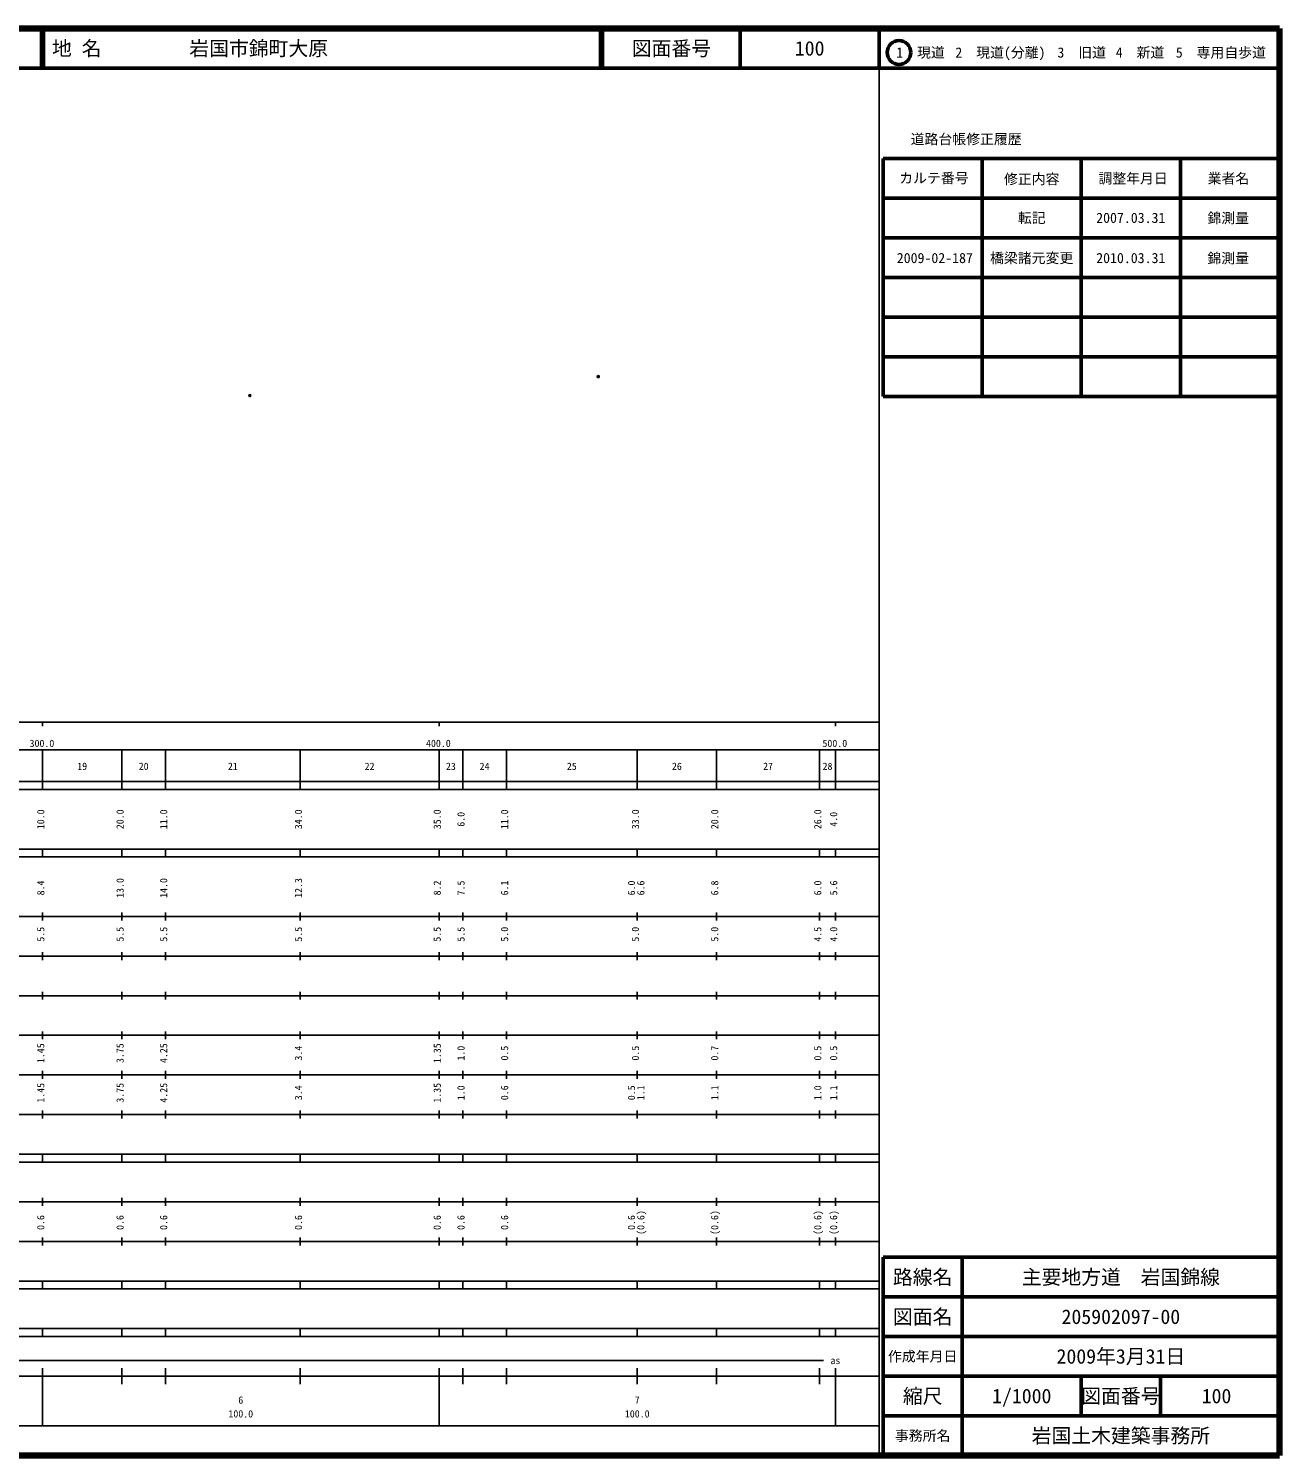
# Model space of a CAD drawing. Units: millimetres on the paper. Extents: x 40 to 680, y 20 to 380.
# Drawn here: x 364.5 to 680, y 20 to 380 of the extents above; entities that cross this region are included whole.
import ezdxf
from ezdxf.enums import TextEntityAlignment as Align

# ---------------------------------------------------------------- set-up
doc = ezdxf.new("R2010")
doc.units = ezdxf.units.MM
doc.header["$PDMODE"] = 32
doc.header["$PDSIZE"] = 0.5
doc.layers.add('M-OTRS', color=6, linetype='Continuous')
doc.layers.add('M-TTL-TXT', color=7, linetype='Continuous')
for name, color, linetype, lineweight in [('M-TTL', 2, 'Continuous', 140), ('M-TTL-BAND', 7, 'Continuous', 25), ('M-TTL-FRAM', 2, 'Continuous', 50), ('M-TTL-LINE', 7, 'Continuous', 50)]:
    doc.layers.add(name, color=color, linetype=linetype, lineweight=lineweight)
doc.styles.add('ＭＳ ゴシック', font='')
doc.styles.get('ＭＳ ゴシック').set_extended_font_data('MS Gothic')

msp = doc.modelspace()

# ---------------------------------------------------------------- linework, layer by layer
at = {"layer": 'M-OTRS'}
for p in [(508.188, 292.173), (420.298, 287.4)]:
    msp.add_point(p, dxfattribs=at)
at = {"layer": 'M-TTL'}
for p, q in [((680, 380), (40, 380)), ((680, 20), (680, 380)), ((40, 20), (680, 20))]:
    msp.add_line(p, q, dxfattribs=at)
at = {"layer": 'M-TTL-BAND'}
for p, q in [((579, 20), (579, 370)), ((40, 205), (579, 205)), ((368, 205), (368, 204)), ((468, 205), (468, 204)), ((568, 205), (568, 204)), ((68, 198), (579, 198)), ((368, 188), (368, 198)), ((388, 188), (388, 198)), ((399, 188), (399, 198)), ((433, 188), (433, 198)), ((468, 188), (468, 198)), ((474, 188), (474, 198)), ((485, 188), (485, 198)), ((518, 188), (518, 198)), ((538, 188), (538, 198)), ((564, 188), (564, 198)), ((568, 188), (568, 198)), ((40, 190), (579, 190)), ((40, 188), (579, 188)), ((40, 173), (579, 173)), ((368, 171), (368, 173)), ((388, 171), (388, 173)), ((399, 171), (399, 173)), ((433, 171), (433, 173)), ((468, 171), (468, 173)), ((474, 171), (474, 173)), ((485, 171), (485, 173)), ((518, 171), (518, 173)), ((538, 171), (538, 173)), ((564, 171), (564, 173)), ((568, 171), (568, 173)), ((40, 171), (579, 171)), ((40, 156), (579, 156)), ((368, 155), (368, 157)), ((388, 155), (388, 157)), ((399, 155), (399, 157)), ((433, 155), (433, 157)), ((468, 155), (468, 157)), ((474, 155), (474, 157)), ((485, 155), (485, 157)), ((518, 155), (518, 157)), ((538, 155), (538, 157)), ((564, 155), (564, 157)), ((568, 155), (568, 157)), ((46, 146), (579, 146)), ((368, 145), (368, 147)), ((388, 145), (388, 147)), ((399, 145), (399, 147)), ((433, 145), (433, 147)), ((468, 145), (468, 147)), ((474, 145), (474, 147)), ((485, 145), (485, 147)), ((518, 145), (518, 147)), ((538, 145), (538, 147)), ((564, 145), (564, 147)), ((568, 145), (568, 147)), ((368, 135), (368, 137)), ((388, 135), (388, 137)), ((399, 135), (399, 137)), ((433, 135), (433, 137)), ((468, 135), (468, 137)), ((474, 135), (474, 137)), ((485, 135), (485, 137)), ((518, 135), (518, 137)), ((538, 135), (538, 137)), ((564, 135), (564, 137)), ((568, 135), (568, 137)), ((52, 136), (579, 136)), ((46, 126), (579, 126)), ((368, 125), (368, 127)), ((388, 125), (388, 127)), ((399, 125), (399, 127)), ((433, 125), (433, 127)), ((468, 125), (468, 127)), ((474, 125), (474, 127)), ((485, 125), (485, 127)), ((518, 125), (518, 127)), ((538, 125), (538, 127)), ((564, 125), (564, 127)), ((568, 125), (568, 127)), ((52, 116), (579, 116)), ((368, 115), (368, 117)), ((388, 115), (388, 117)), ((399, 115), (399, 117)), ((433, 115), (433, 117)), ((468, 115), (468, 117)), ((474, 115), (474, 117)), ((485, 115), (485, 117)), ((518, 115), (518, 117)), ((538, 115), (538, 117)), ((564, 115), (564, 117)), ((568, 115), (568, 117)), ((46, 106), (579, 106)), ((368, 105), (368, 107)), ((388, 105), (388, 107)), ((399, 105), (399, 107)), ((433, 105), (433, 107)), ((468, 105), (468, 107)), ((474, 105), (474, 107)), ((485, 105), (485, 107)), ((518, 105), (518, 107)), ((538, 105), (538, 107)), ((564, 105), (564, 107)), ((568, 105), (568, 107)), ((40, 96), (579, 96)), ((40, 94), (579, 94)), ((368, 94), (368, 96)), ((388, 94), (388, 96)), ((399, 94), (399, 96)), ((433, 94), (433, 96)), ((468, 94), (468, 96)), ((474, 94), (474, 96)), ((485, 94), (485, 96)), ((518, 94), (518, 96)), ((538, 94), (538, 96)), ((564, 94), (564, 96)), ((568, 94), (568, 96)), ((49, 84), (579, 84)), ((368, 83), (368, 85)), ((388, 83), (388, 85)), ((399, 83), (399, 85)), ((433, 83), (433, 85)), ((468, 83), (468, 85)), ((474, 83), (474, 85)), ((485, 83), (485, 85)), ((518, 83), (518, 85)), ((538, 83), (538, 85)), ((564, 83), (564, 85)), ((568, 83), (568, 85)), ((40, 74), (579, 74)), ((368, 73), (368, 75)), ((388, 73), (388, 75)), ((399, 73), (399, 75)), ((433, 73), (433, 75)), ((468, 73), (468, 75)), ((474, 73), (474, 75)), ((485, 73), (485, 75)), ((518, 73), (518, 75)), ((538, 73), (538, 75)), ((564, 73), (564, 75)), ((568, 73), (568, 75)), ((40, 64), (579, 64)), ((40, 62), (579, 62)), ((368, 62), (368, 64)), ((388, 62), (388, 64)), ((399, 62), (399, 64)), ((433, 62), (433, 64)), ((468, 62), (468, 64)), ((474, 62), (474, 64)), ((485, 62), (485, 64)), ((518, 62), (518, 64)), ((538, 62), (538, 64)), ((564, 62), (564, 64)), ((568, 62), (568, 64)), ((40, 52), (579, 52)), ((368, 50), (368, 52)), ((388, 50), (388, 52)), ((399, 50), (399, 52)), ((433, 50), (433, 52)), ((468, 50), (468, 52)), ((474, 50), (474, 52)), ((485, 50), (485, 52)), ((518, 50), (518, 52)), ((538, 50), (538, 52)), ((564, 50), (564, 52)), ((568, 50), (568, 52)), ((40, 50), (579, 50)), ((71, 44), (565, 44)), ((40, 40), (579, 40)), ((368, 27.5), (368, 42)), ((388, 38), (388, 42)), ((399, 38), (399, 42)), ((433, 38), (433, 42)), ((468, 27.5), (468, 42)), ((474, 38), (474, 42)), ((485, 38), (485, 42)), ((518, 38), (518, 42)), ((538, 38), (538, 42)), ((564, 38), (564, 42)), ((568, 27.5), (568, 42)), ((68, 27.5), (579, 27.5))]:
    msp.add_line(p, q, dxfattribs=at)
at = {"layer": 'M-TTL-FRAM'}
for p, q in [((580, 347.197), (580, 287.197)), ((580, 347.197), (680, 347.197)), ((580, 287.197), (680, 287.197)), ((680, 70), (580, 70)), ((580, 70), (580, 20))]:
    msp.add_line(p, q, dxfattribs=at)
at = {"layer": 'M-TTL-LINE'}
for p, q in [((367.75, 380), (367.75, 370)), ((368.25, 380), (368.25, 370)), ((508.747, 380), (508.747, 370)), ((509.247, 380), (509.247, 370)), ((543.997, 380), (543.997, 370)), ((579, 380), (579, 370)), ((40, 370), (680, 370)), ((605, 347.197), (605, 287.197)), ((630, 347.197), (630, 287.197)), ((655, 347.197), (655, 287.197)), ((580, 337.197), (680, 337.197)), ((580, 327.197), (680, 327.197)), ((580, 317.197), (680, 317.197)), ((580, 307.197), (680, 307.197)), ((580, 297.197), (680, 297.197)), ((600, 70), (600, 20)), ((680, 60), (580, 60)), ((680, 50), (580, 50)), ((680, 40), (580, 40)), ((630, 40), (630, 30)), ((650, 40), (650, 30)), ((680, 30), (580, 30))]:
    msp.add_line(p, q, dxfattribs=at)
msp.add_circle((584.031, 373.958), 3, dxfattribs=at)

# ---------------------------------------------------------------- texts
at = {"layer": 'M-TTL-BAND', "style": 'ＭＳ ゴシック'}
for s, p in [('300.0', (367.844, 198.195)), ('400.0', (467.844, 198.195)), ('500.0', (567.844, 198.195)), ('19', (378, 192.405)), ('20', (393.5, 192.405)), ('21', (416, 192.405)), ('22', (450.5, 192.405)), ('23', (471, 192.405)), ('24', (479.5, 192.405)), ('25', (501.5, 192.405)), ('26', (528, 192.405)), ('27', (551, 192.405)), ('28', (566, 192.405)), ('as', (568, 42.5)), ('6', (418, 32.523)), ('7', (518, 32.523)), ('100.0', (418, 29.033)), ('100.0', (518, 29.033))]:
    msp.add_text(s, height=1.833, dxfattribs=at).set_placement(p, align=Align.BOTTOM_CENTER)
for s, p in [('10.0', (369, 180.5)), ('20.0', (389, 180.5)), ('11.0', (400, 180.5)), ('34.0', (434, 180.5)), ('35.0', (469, 180.5)), ('6.0', (475, 180.5)), ('11.0', (486, 180.5)), ('33.0', (519, 180.5)), ('20.0', (539, 180.5)), ('26.0', (565, 180.5)), ('4.0', (569, 180.5)), ('8.4', (369, 163.174)), ('13.0', (389, 163.174)), ('14.0', (400, 163.174)), ('12.3', (434, 163.174)), ('8.2', (469, 163.174)), ('7.5', (475, 163.174)), ('6.1', (486, 163.174)), ('6.0', (518, 163.174)), ('6.6', (520.37, 163.174)), ('6.8', (539, 163.174)), ('6.0', (565, 163.174)), ('5.6', (569, 163.174)), ('5.5', (369, 151.5)), ('5.5', (389, 151.5)), ('5.5', (400, 151.5)), ('5.5', (434, 151.5)), ('5.5', (469, 151.5)), ('5.5', (475, 151.5)), ('5.0', (486, 151.5)), ('5.0', (519, 151.5)), ('5.0', (539, 151.5)), ('4.5', (565, 151.5)), ('4.0', (569, 151.5)), ('1.45', (369, 121.5)), ('3.75', (389, 121.5)), ('4.25', (400, 121.5)), ('3.4', (434, 121.5)), ('1.35', (469, 121.5)), ('1.0', (475, 121.5)), ('0.5', (486, 121.5)), ('0.5', (519, 121.5)), ('0.7', (539, 121.5)), ('0.5', (565, 121.5)), ('0.5', (569, 121.5)), ('1.45', (369, 111.5)), ('3.75', (389, 111.5)), ('4.25', (400, 111.5)), ('3.4', (434, 111.5)), ('1.35', (469, 111.5)), ('1.0', (475, 111.5)), ('0.6', (486, 111.5)), ('0.5', (518, 111.5)), ('1.1', (520.37, 111.5)), ('1.1', (539, 111.5)), ('1.0', (565, 111.5)), ('1.1', (569, 111.5)), ('0.6', (369, 78.764)), ('0.6', (389, 78.764)), ('0.6', (400, 78.764)), ('0.6', (434, 78.764)), ('0.6', (469, 78.764)), ('0.6', (475, 78.764)), ('0.6', (486, 78.764)), ('0.6', (518, 78.764)), ('(0.6)', (520.37, 78.764)), ('(0.6)', (539, 78.764)), ('(0.6)', (565, 78.764)), ('(0.6)', (569, 78.764))]:
    msp.add_text(s, height=1.833, rotation=90, dxfattribs=at).set_placement(p, align=Align.BOTTOM_CENTER)
at = {"layer": 'M-TTL-TXT', "style": 'ＭＳ ゴシック'}
for s, p in [('地 名', (370.38, 375)), ('岩国市錦町大原', (405.024, 375))]:
    msp.add_text(s, height=3.666, dxfattribs=at).set_placement(p, align=Align.MIDDLE_LEFT)
for s, height, p in [('図面番号', 3.666, (526.622, 375)), ('100', 3.666, (561.497, 375)), ('1\u3000現道', 2.566, (589.448, 373.958)), ('2\u3000現道(分離)', 2.566, (609.619, 373.958)), ('3\u3000旧道', 2.566, (630.121, 373.958)), ('4\u3000新道', 2.566, (644.824, 373.958)), ('5\u3000専用自歩道', 2.566, (665.228, 373.958)), ('道路台帳修正履歴', 2.566, (600.968, 352.113)), ('カルテ番号', 2.566, (592.839, 342.277)), ('修正内容', 2.566, (617.509, 342.023)), ('調整年月日', 2.566, (643.089, 342.197)), ('業者名', 2.566, (667.134, 342.197)), ('転記', 2.566, (617.5, 332.245)), ('2007.03.31', 2.566, (642.5, 332.245)), ('錦測量', 2.566, (667.077, 332.189)), ('2009-02-187', 2.566, (593.074, 322.107)), ('橋梁諸元変更', 2.566, (617.5, 322.107)), ('2010.03.31', 2.566, (642.5, 322.107)), ('錦測量', 2.566, (667.077, 322.05)), ('路線名', 3.666, (590, 65)), ('路線名', 3.666, (590, 65)), ('主要地方道\u3000岩国錦線', 3.666, (640, 65)), ('図面名', 3.666, (590, 55)), ('図面名', 3.666, (590, 55)), ('205902097-00', 3.666, (640, 55)), ('2009年3月31日', 3.666, (640, 45)), ('作成年月日', 2.566, (590, 45)), ('作成年月日', 2.566, (590, 45)), ('縮尺', 3.666, (590, 35)), ('縮尺', 3.666, (590, 35)), ('1/1000', 3.666, (615, 35)), ('図面番号', 3.666, (640, 35)), ('図面番号', 3.666, (640, 35)), ('100', 3.666, (664.125, 35)), ('事務所名', 2.566, (590, 25)), ('事務所名', 2.566, (590, 25)), ('岩国土木建築事務所', 3.666, (640, 25))]:
    msp.add_text(s, height=height, dxfattribs=at).set_placement(p, align=Align.MIDDLE_CENTER)

doc.saveas('drawing.dxf')
